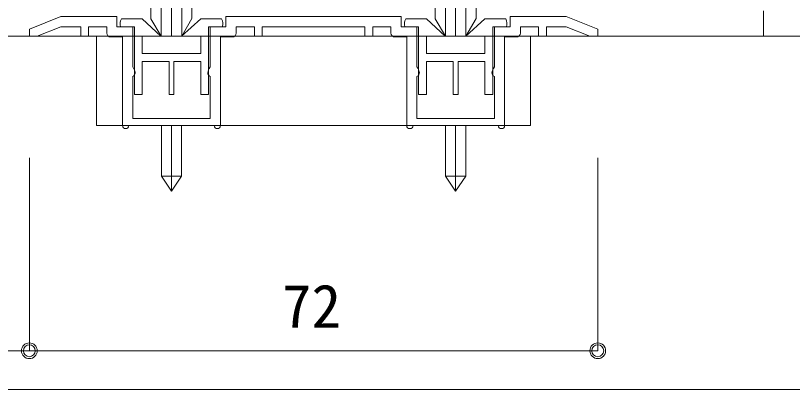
# Model space of a CAD drawing. Units: millimetres on the paper, enlarged 5 times, with parts at other scales. Extents: x -992 to 1008, y -685 to 700.
# Drawn here: x -660.1 to -496, y -26.2 to 52.6 of the extents above; entities that cross this region are included whole.
import ezdxf
from ezdxf.enums import TextEntityAlignment as Align

# ---------------------------------------------------------------- set-up
doc = ezdxf.new("R2010")
doc.units = ezdxf.units.MM
doc.header["$LTSCALE"] = 5
doc.header["$PDMODE"] = 32
doc.header["$PDSIZE"] = 2.5
for name, pattern in [('CHAIN1', [8, 5, -1, 1, -1]), ('DASHED1', [1.8, 1.2, -0.6]), ('DOUBLE_CHAIN1', [8.8, 5, -1, 0.6, -0.6, 0.6, -1])]:
    doc.linetypes.add(name, pattern=pattern)
for name, color, linetype, lineweight in [('1-0_H-SYM', 7, 'Continuous', 20), ('1-1_0', 7, 'Continuous', 20), ('2-0_18', 7, 'Continuous', 18)]:
    doc.layers.add(name, color=color, linetype=linetype, lineweight=lineweight)
doc.styles.add('ＭＳ ゴシック', font='')
doc.styles.get('ＭＳ ゴシック').set_extended_font_data('MS Gothic')

msp = doc.modelspace()

# ---------------------------------------------------------------- linework, layer by layer
at = {"layer": '1-0_H-SYM'}
msp.add_lwpolyline([(197.5, -26.25), (-967.5, -26.25), (-967.5, 675)], dxfattribs=at)
at = {"layer": '1-1_0'}
msp.add_lwpolyline([(197.5, -26.25), (-967.5, -26.25), (-967.5, 675)], dxfattribs=at)
at = {"layer": '2-0_18', "linetype": 'DASHED1', "lineweight": 20}
msp.add_line((-502.152, 530.579), (-502.152, 48.266), dxfattribs=at)
at = {"layer": '2-0_18'}
for p, q in [((-631.485, 57.432), (-631.485, 51.946)), ((-629.318, 48.266), (-629.318, 57.432)), ((-624.985, 48.266), (-624.985, 57.432)), ((-622.818, 57.432), (-622.818, 51.996)), ((-571.485, 57.432), (-571.485, 51.946)), ((-569.318, 48.266), (-569.318, 57.432)), ((-564.985, 48.266), (-564.985, 57.432)), ((-562.818, 57.432), (-562.818, 51.996)), ((-650.485, 52.432), (-657.152, 49.766)), ((-650.485, 52.432), (-638.652, 52.432)), ((-638.652, 52.432), (-638.652, 50.266)), ((-637.698, 51.933), (-633.318, 51.933)), ((-633.318, 51.933), (-629.394, 48.266)), ((-631.485, 51.946), (-629.318, 48.266)), ((-620.985, 51.933), (-625.002, 48.266)), ((-624.985, 48.266), (-622.818, 51.996)), ((-620.985, 51.933), (-616.582, 51.933)), ((-615.652, 52.432), (-578.652, 52.432)), ((-615.652, 52.432), (-615.652, 50.266)), ((-578.652, 52.432), (-578.652, 50.266)), ((-577.698, 51.933), (-573.318, 51.933)), ((-573.318, 51.933), (-569.394, 48.266)), ((-571.485, 51.946), (-569.318, 48.266)), ((-560.985, 51.933), (-565.002, 48.266)), ((-564.985, 48.266), (-562.818, 51.996)), ((-560.985, 51.933), (-556.582, 51.933)), ((-555.652, 52.432), (-543.818, 52.432)), ((-555.652, 52.432), (-555.652, 50.266)), ((-543.818, 52.432), (-537.152, 49.766)), ((-657.152, 49.766), (-657.152, 48.266)), ((-650.485, 50.266), (-655.485, 48.266)), ((-650.485, 50.266), (-646.318, 50.266)), ((-646.318, 48.266), (-646.318, 50.266)), ((-644.652, 50.266), (-640.818, 50.266)), ((-644.652, 48.266), (-644.652, 50.266)), ((-640.818, 50.266), (-640.818, 48.932)), ((-638.652, 50.266), (-634.985, 50.266)), ((-635.318, 50.266), (-635.318, 41.766)), ((-634.985, 35.932), (-634.985, 50.266)), ((-619.318, 50.266), (-619.318, 35.932)), ((-619.318, 50.266), (-615.652, 50.266)), ((-618.985, 50.266), (-618.985, 41.766)), ((-613.485, 50.266), (-609.652, 50.266)), ((-613.485, 50.266), (-613.485, 48.932)), ((-609.652, 50.266), (-609.652, 48.266)), ((-607.985, 50.266), (-586.318, 50.266)), ((-607.985, 50.266), (-607.985, 48.266)), ((-586.318, 48.266), (-586.318, 50.266)), ((-584.652, 50.266), (-580.818, 50.266)), ((-584.652, 48.266), (-584.652, 50.266)), ((-580.818, 50.266), (-580.818, 48.932)), ((-578.652, 50.266), (-574.985, 50.266)), ((-575.318, 50.266), (-575.318, 41.766)), ((-574.985, 35.932), (-574.985, 50.266)), ((-559.318, 50.266), (-559.318, 35.932)), ((-559.318, 50.266), (-555.652, 50.266)), ((-558.985, 50.266), (-558.985, 41.766)), ((-553.485, 50.266), (-549.652, 50.266)), ((-553.485, 50.266), (-553.485, 48.932)), ((-549.652, 50.266), (-549.652, 48.266)), ((-547.985, 50.266), (-547.985, 48.266)), ((-537.152, 49.766), (-537.152, 48.266)), ((-657.152, 48.266), (-655.485, 48.266)), ((-646.318, 48.266), (-644.652, 48.266)), ((-642.985, 48.266), (-642.985, 29.433)), ((-639.985, 48.099), (-637.485, 48.099)), ((-637.485, 48.099), (-637.485, 29.433)), ((-629.318, 48.266), (-625.002, 48.266)), ((-620.985, 48.266), (-625.002, 48.266)), ((-620.985, 48.266), (-620.985, 44.586)), ((-616.818, 48.099), (-616.818, 29.433)), ((-616.818, 48.099), (-614.318, 48.099)), ((-609.652, 48.266), (-607.985, 48.266)), ((-586.318, 48.266), (-584.652, 48.266)), ((-579.985, 48.099), (-577.485, 48.099)), ((-577.485, 48.099), (-577.485, 29.433)), ((-569.318, 48.266), (-565.002, 48.266)), ((-560.985, 48.266), (-565.002, 48.266)), ((-560.985, 48.266), (-560.985, 44.586)), ((-556.818, 48.099), (-556.818, 29.433)), ((-556.818, 48.099), (-554.318, 48.099)), ((-551.318, 48.266), (-551.318, 29.433)), ((-549.652, 48.266), (-547.985, 48.266)), ((-537.152, 48.266), (-538.818, 48.266)), ((-633.318, 44.586), (-620.985, 44.586)), ((-573.318, 44.586), (-560.985, 44.586)), ((-633.318, 35.932), (-633.318, 42.919)), ((-633.318, 42.919), (-627.652, 42.919)), ((-627.652, 42.919), (-627.652, 35.932)), ((-626.652, 42.919), (-620.985, 42.919)), ((-626.652, 42.919), (-626.652, 35.932)), ((-620.985, 42.919), (-620.985, 35.932)), ((-573.318, 35.932), (-573.318, 42.919)), ((-573.318, 42.919), (-567.652, 42.919)), ((-567.652, 42.919), (-567.652, 35.932)), ((-566.652, 42.919), (-560.985, 42.919)), ((-566.652, 42.919), (-566.652, 35.932)), ((-560.985, 42.919), (-560.985, 35.932)), ((-635.318, 39.774), (-635.318, 30.933)), ((-618.985, 39.779), (-618.985, 30.933)), ((-575.318, 39.774), (-575.318, 30.933)), ((-558.985, 39.779), (-558.985, 30.933)), ((-633.318, 35.932), (-634.985, 35.932)), ((-626.652, 35.932), (-627.652, 35.932)), ((-619.318, 35.932), (-620.985, 35.932)), ((-573.318, 35.932), (-574.985, 35.932)), ((-566.652, 35.932), (-567.652, 35.932)), ((-559.318, 35.932), (-560.985, 35.932)), ((-618.985, 30.933), (-635.318, 30.933)), ((-558.985, 30.933), (-575.318, 30.933)), ((-635.93, 29.433), (-636.152, 29.433)), ((-618.315, 29.433), (-635.93, 29.433)), ((-618.315, 29.433), (-618.152, 29.433)), ((-575.93, 29.433), (-576.152, 29.433)), ((-558.315, 29.433), (-575.93, 29.433)), ((-558.315, 29.433), (-558.152, 29.433))]:
    msp.add_line(p, q, dxfattribs=at)
at = {"layer": '2-0_18', "color": 4}
for p, q in [((-627.152, 48.266), (-627.152, 57.432)), ((-567.152, 48.266), (-567.152, 57.432)), ((-657.152, -18.086), (-657.152, 22.603)), ((-537.152, -18.086), (-537.152, 22.603)), ((-657.152, -18.086), (-662.985, -18.086)), ((-657.152, -18.086), (-537.152, -18.086))]:
    msp.add_line(p, q, dxfattribs=at)
at = {"layer": '2-0_18', "lineweight": 20}
for p, q in [((-755.485, 48.266), (-428.864, 48.266)), ((-635.93, 29.433), (-642.985, 29.433)), ((-629.285, 29.433), (-629.285, 18.766)), ((-625.038, 29.407), (-625.038, 29.433)), ((-625.018, 18.766), (-625.018, 29.433)), ((-618.315, 29.433), (-551.318, 29.433)), ((-569.285, 29.433), (-569.285, 18.766)), ((-565.038, 29.407), (-565.038, 29.433)), ((-565.018, 18.766), (-565.018, 29.433)), ((-629.285, 18.766), (-627.152, 15.566)), ((-629.285, 18.766), (-625.018, 18.766)), ((-625.018, 18.766), (-627.152, 15.566)), ((-569.285, 18.766), (-567.152, 15.566)), ((-569.285, 18.766), (-565.018, 18.766)), ((-565.018, 18.766), (-567.152, 15.566))]:
    msp.add_line(p, q, dxfattribs=at)
at = {"layer": '2-0_18', "linetype": 'DOUBLE_CHAIN1'}
for p, q in [((-657.152, 48.266), (-655.485, 48.266)), ((-646.318, 48.266), (-642.985, 48.266)), ((-551.318, 48.266), (-547.985, 48.266)), ((-538.818, 48.266), (-537.152, 48.266))]:
    msp.add_line(p, q, dxfattribs=at)
at = {"layer": '2-0_18', "linetype": 'CHAIN1'}
for p, q in [((-627.152, 24.614), (-627.152, 29.433)), ((-567.152, 24.614), (-567.152, 29.433)), ((-627.152, 15.566), (-627.152, 24.614)), ((-567.152, 15.566), (-567.152, 24.614))]:
    msp.add_line(p, q, dxfattribs=at)
at = {"layer": '2-0_18'}
for points in [[(-547.985, 50.266), (-543.818, 50.266), (-538.818, 48.266)], [(-633.318, 44.586), (-633.318, 48.266), (-629.394, 48.266)], [(-573.318, 44.586), (-573.318, 48.266), (-569.394, 48.266)]]:
    msp.add_lwpolyline(points, dxfattribs=at)
at = {"layer": '2-0_18', "color": 4}
for centre in [(-657.152, -18.086), (-537.152, -18.086)]:
    msp.add_circle(centre, 1.667, dxfattribs=at)
at = {"layer": '2-0_18'}
for centre, radius, start, end in [((-635.985, 50.899), 2, 148.87347, 198.44392), ((-618.311, 50.928), 2, 340.65885, 30.19339), ((-575.985, 50.899), 2, 148.87347, 198.44392), ((-558.311, 50.928), 2, 340.65885, 30.19339), ((-639.985, 48.932), 0.833, 180, 270), ((-614.318, 48.932), 0.833, 270, 0), ((-579.985, 48.932), 0.833, 180, 270), ((-554.318, 48.932), 0.833, 270, 0), ((-638.074, 39.922), 3.333, 12.40102, 34.24194), ((-616.194, 39.95), 3.333, 146.85531, 170.85588), ((-578.074, 39.922), 3.333, 12.40102, 34.24194), ((-556.194, 39.95), 3.333, 146.85531, 170.85588), ((-635.649, 40.539), 0.833, 293.36148, 6.77158), ((-618.653, 40.543), 0.833, 176.12995, 246.40356), ((-575.649, 40.539), 0.833, 293.36148, 6.77158), ((-558.653, 40.543), 0.833, 176.12995, 246.40356), ((-636.818, 29.433), 0.667, 180, 0), ((-617.485, 29.433), 0.667, 180, 0), ((-576.818, 29.433), 0.667, 180, 0), ((-557.485, 29.433), 0.667, 180, 0)]:
    msp.add_arc(centre, radius, start, end, dxfattribs=at)
at = {"layer": '2-0_18', "color": 4}
for p in [(-657.152, -18.086), (-537.152, -18.086)]:
    msp.add_point(p, dxfattribs=at)
at = {"layer": '2-0_18', "color": 5}
for p in [(-657.152, -18.086), (-537.152, -18.086)]:
    msp.add_point(p, dxfattribs=at)

# ---------------------------------------------------------------- texts
at = {"layer": '2-0_18', "style": 'ＭＳ ゴシック'}
msp.add_text('72', height=9.164, dxfattribs=at).set_placement((-603.818, -16.002), align=Align.BOTTOM_LEFT)

doc.saveas('drawing.dxf')
